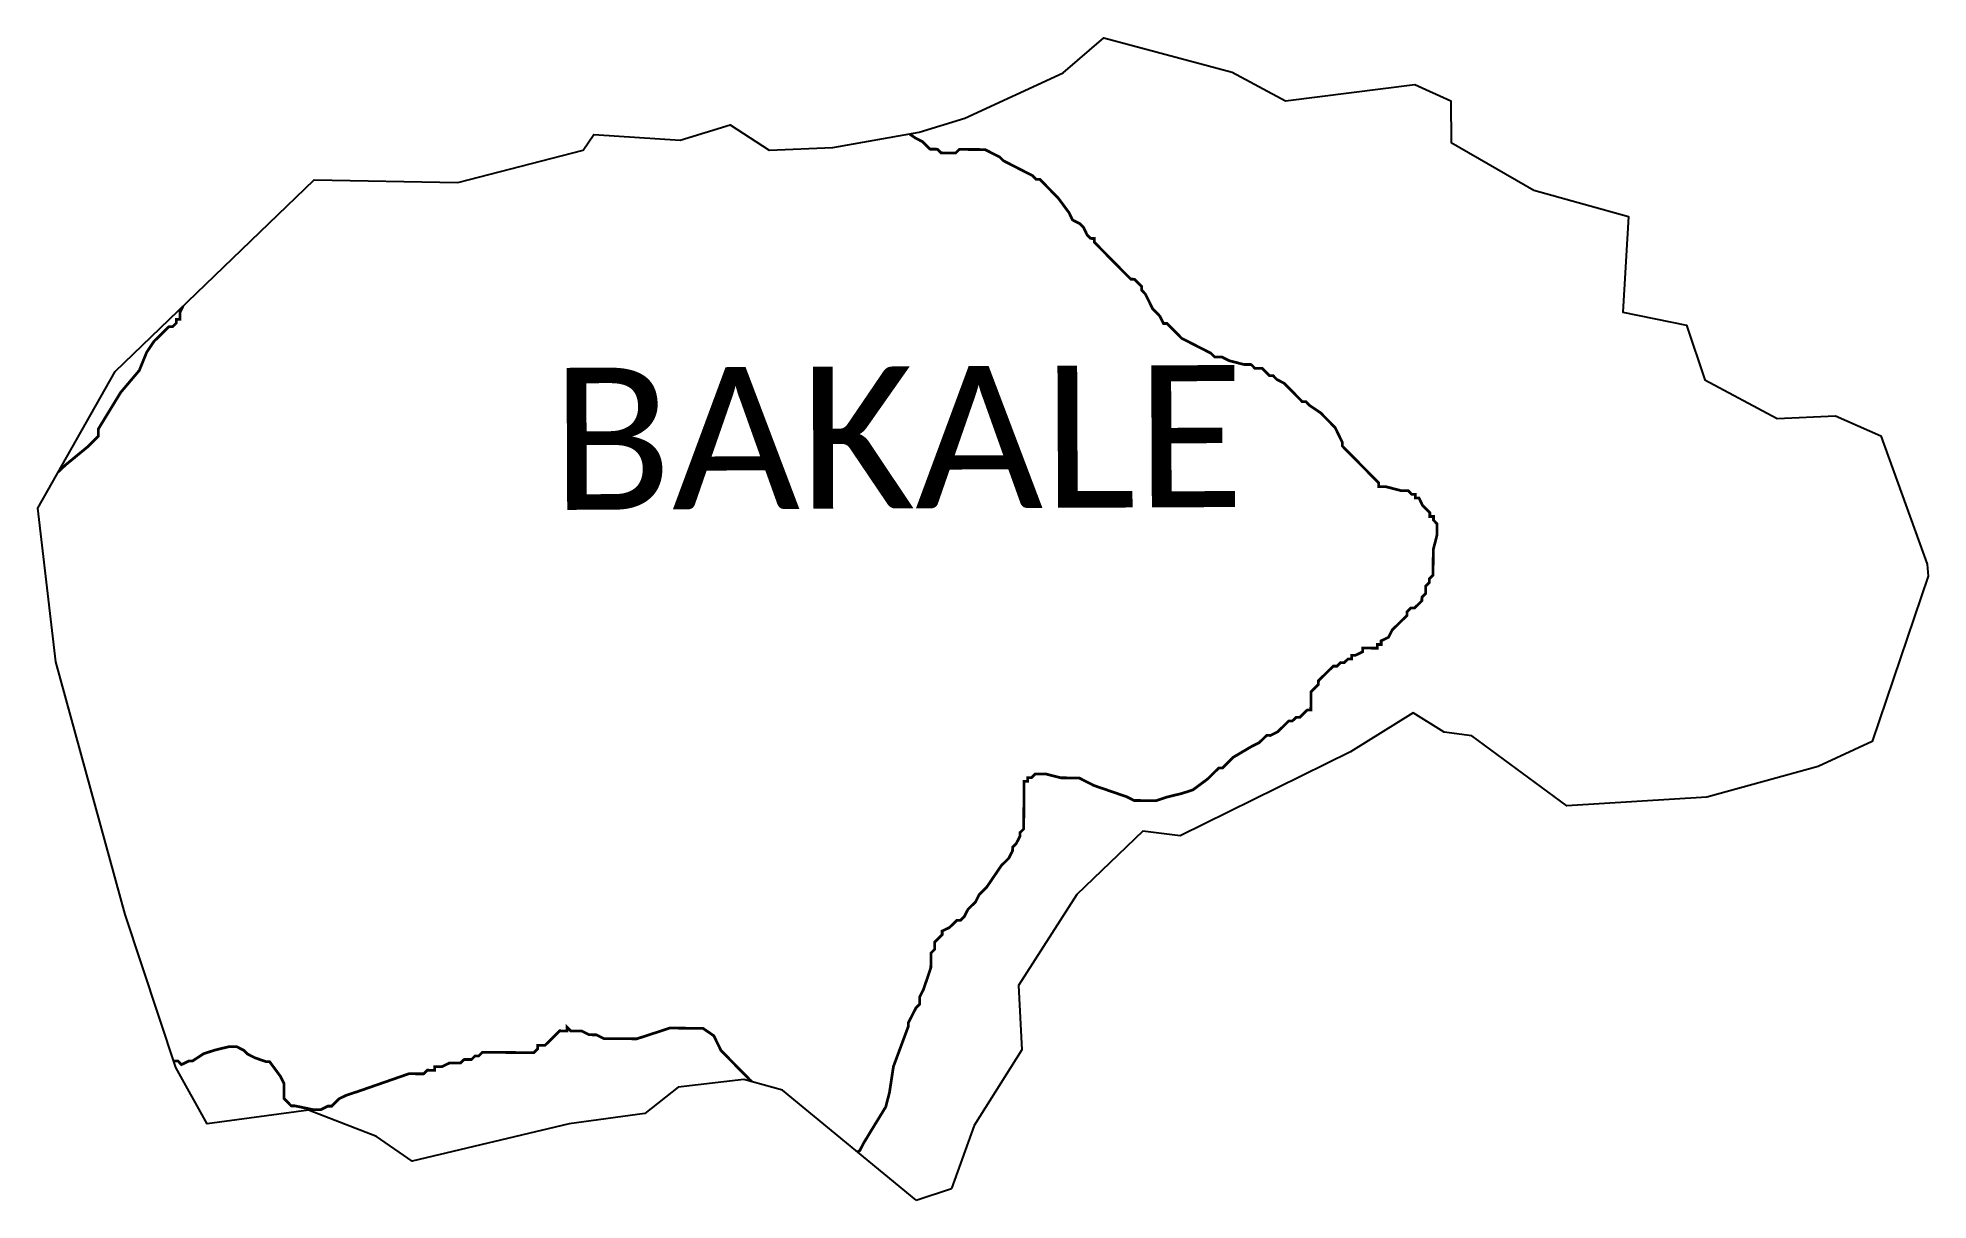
# Model space of a CAD drawing. Header units: metres. Extents: x 323364 to 325440, y 1832048 to 1833324.
import ezdxf

# ---------------------------------------------------------------- set-up
doc = ezdxf.new("R2010")
doc.units = ezdxf.units.M
for name, color, linetype in [('HAZARDS LINE', 1, 'Continuous'), ('village', 3, 'Continuous'), ('VILLAGE NAME', 250, 'Continuous')]:
    doc.layers.add(name, color=color, linetype=linetype)
doc.styles.get("Standard").update_dxf_attribs({"font": 'simplex.shx'})

msp = doc.modelspace()

# ---------------------------------------------------------------- linework, layer by layer
at = {"color": 3, "true_color": 0x00ff00, "flags": 128}
msp.add_lwpolyline([(324328.4, 1832047.7), (324367.5, 1832060.5)], dxfattribs=at)
at = {"layer": 'HAZARDS LINE', "lineweight": 18, "const_width": 3.02}
for points in [[(324321.2, 1833218.8), (324327.7, 1833214.3), (324335.7, 1833210.2), (324339.7, 1833206.2), (324343.7, 1833202.1), (324351.8, 1833202), (324355.8, 1833198), (324371.9, 1833197.8), (324376, 1833201.8), (324404.2, 1833201.6), (324420.3, 1833193.4), (324424.3, 1833189.4), (324448.3, 1833177.1), (324456.4, 1833173), (324460.4, 1833168.9), (324464.4, 1833168.9), (324472.4, 1833160.8), (324476.4, 1833156.7), (324480.4, 1833152.6), (324484.4, 1833148.6), (324496.4, 1833132.4), (324500.3, 1833124.3), (324508.4, 1833120.2), (324512.4, 1833116.1), (324516.3, 1833108), (324520.3, 1833104), (324524.4, 1833103.9), (324524.3, 1833099.9), (324528.3, 1833095.8), (324540.3, 1833083.6), (324544.3, 1833079.6), (324552.3, 1833071.4), (324556.3, 1833067.4), (324564.3, 1833059.3), (324568.4, 1833059.2), (324572.4, 1833055.2), (324576.3, 1833051.1), (324576.3, 1833047.1), (324580.3, 1833043), (324588.3, 1833026.8), (324596.2, 1833018.7), (324600.2, 1833010.6), (324604.2, 1833010.6), (324608.2, 1833006.5), (324612.2, 1833002.4), (324616.2, 1832998.4), (324620.2, 1832994.3), (324628.3, 1832990.2), (324652.4, 1832977.9), (324656.4, 1832973.9), (324664.4, 1832973.8), (324672.5, 1832969.7), (324688.5, 1832965.6), (324696.6, 1832965.5), (324700.6, 1832961.4), (324708.7, 1832961.4), (324712.7, 1832957.3), (324716.7, 1832953.2), (324720.7, 1832953.2), (324724.7, 1832949.1), (324732.7, 1832945), (324736.7, 1832941), (324752.7, 1832924.7), (324756.8, 1832924.7), (324760.7, 1832920.6), (324772.8, 1832912.5), (324776.8, 1832908.4), (324780.8, 1832904.4), (324788.8, 1832896.2), (324796.7, 1832880), (324796.7, 1832876), (324800.7, 1832871.9), (324808.7, 1832863.8), (324824.7, 1832847.6), (324828.7, 1832843.5), (324832.7, 1832839.4), (324836.7, 1832835.4), (324836.6, 1832831.3), (324844.7, 1832831.3), (324860.8, 1832827.1), (324868.9, 1832827.1), (324872.8, 1832823), (324876.9, 1832823), (324876.8, 1832818.9), (324880.9, 1832818.9), (324884.8, 1832810.8), (324892.8, 1832802.7), (324892.8, 1832798.6), (324896.8, 1832798.6), (324896.8, 1832794.6), (324900.8, 1832790.5), (324900.7, 1832778.4), (324896.6, 1832762.3), (324896.3, 1832734.1), (324892.3, 1832730.1), (324892.2, 1832726.1), (324888.2, 1832722.1), (324888.1, 1832714), (324884.1, 1832710), (324884, 1832706), (324880, 1832702), (324875.9, 1832698), (324871.9, 1832698), (324867.8, 1832694), (324867.8, 1832690), (324855.6, 1832678), (324851.5, 1832674), (324847.4, 1832666), (324839.3, 1832662), (324839.3, 1832658), (324835.3, 1832658), (324835.2, 1832654), (324819.1, 1832654.1), (324819.1, 1832650.1), (324811, 1832646.1), (324807, 1832646.1), (324806.9, 1832642.1), (324802.9, 1832642.1), (324798.8, 1832638.1), (324794.8, 1832638.2), (324790.7, 1832634.2), (324786.7, 1832634.2), (324778.6, 1832626.2), (324774.5, 1832622.2), (324770.5, 1832618.2), (324770.4, 1832614.2), (324766.4, 1832610.2), (324762.3, 1832606.2), (324762.1, 1832586), (324758.1, 1832586), (324750, 1832578), (324746, 1832578.1), (324741.9, 1832574.1), (324737.9, 1832574.1), (324725.7, 1832562.1), (324717.6, 1832558.1), (324713.6, 1832558.2), (324709.5, 1832554.2), (324705.4, 1832550.2), (324697.3, 1832546.2), (324677.1, 1832534.3), (324669, 1832526.3), (324664.9, 1832522.3), (324660.9, 1832522.3), (324656.8, 1832518.3), (324648.7, 1832510.3), (324632.5, 1832498.3), (324620.3, 1832494.4), (324604.2, 1832490.5), (324592.1, 1832486.5), (324567.9, 1832486.7), (324559.8, 1832490.8), (324523.7, 1832503.2), (324507.6, 1832511.4), (324487.5, 1832511.6), (324471.4, 1832515.7), (324459.3, 1832515.8), (324455.2, 1832511.8), (324451.2, 1832511.8), (324451.1, 1832507.8), (324447.1, 1832507.8), (324446.7, 1832455.4), (324442.6, 1832451.4), (324442.6, 1832447.4), (324438.5, 1832439.4), (324434.5, 1832435.4), (324434.4, 1832431.3), (324430.3, 1832423.3), (324426.3, 1832419.3), (324422.2, 1832415.3), (324405.9, 1832391.3), (324397.8, 1832383.3), (324393.7, 1832375.2), (324389.6, 1832371.2), (324385.5, 1832367.2), (324381.4, 1832359.2), (324377.4, 1832355.2), (324373.4, 1832355.2), (324365.2, 1832347.2), (324357.1, 1832343.3), (324357.1, 1832339.2), (324353, 1832335.2), (324349, 1832331.2), (324348.9, 1832327.2), (324348.9, 1832323.2), (324344.9, 1832319.2), (324344.8, 1832315.1), (324344.8, 1832311.1), (324344.7, 1832303), (324336.5, 1832278.9), (324332.4, 1832270.9), (324332.3, 1832266.9), (324332.3, 1832262.8), (324328.3, 1832258.8), (324324.2, 1832250.8), (324320.1, 1832242.8), (324320, 1832238.7), (324303.6, 1832194.5), (324299.3, 1832166.3), (324295.2, 1832150.2), (324282.9, 1832130.2), (324270.7, 1832110.1), (324266.6, 1832102.1), (324263.9, 1832100.8)], [(323386.3, 1832847.5), (323393.7, 1832854.8), (323418.1, 1832874.8), (323430.3, 1832886.8), (323430.3, 1832894.8), (323454.8, 1832934.9), (323475.2, 1832959), (323483.4, 1832979.1), (323491.5, 1832991.1), (323499.7, 1832999.1), (323507.8, 1833007.1), (323511.8, 1833007.1), (323515.9, 1833011.1), (323515.9, 1833015.1), (323519.9, 1833015.1), (323520, 1833019.1), (323520, 1833023.1), (323523.4, 1833029.8)], [(324147.9, 1832178), (324146.2, 1832179.6), (324138.2, 1832187.7), (324122.2, 1832204), (324114.2, 1832212.1), (324106.3, 1832228.3), (324094.3, 1832236.5), (324086.2, 1832236.5), (324074.1, 1832236.6), (324058, 1832236.8), (324045.9, 1832232.8), (324033.8, 1832228.9), (324021.6, 1832224.9), (324005.5, 1832225.1), (323985.4, 1832225.2), (323977.3, 1832229.3), (323969.3, 1832229.4), (323961.2, 1832233.5), (323957.2, 1832233.5), (323949.1, 1832233.6), (323945.1, 1832237.6), (323945.1, 1832233.6), (323941.1, 1832233.6), (323937, 1832233.7), (323933, 1832229.7), (323928.9, 1832225.7), (323924.9, 1832221.7), (323920.8, 1832217.7), (323912.7, 1832217.7), (323912.7, 1832213.7), (323908.6, 1832209.7), (323904.6, 1832209.7), (323900.6, 1832209.8), (323896.6, 1832209.8), (323884.5, 1832209.9), (323872.4, 1832210), (323868.3, 1832210), (323860.3, 1832210.1), (323852.2, 1832210.2), (323848.2, 1832206.2), (323844.1, 1832206.2), (323840.1, 1832202.2), (323836, 1832202.2), (323832, 1832202.2), (323827.9, 1832198.3), (323819.9, 1832198.3), (323815.8, 1832198.3), (323807.7, 1832194.4), (323803.7, 1832194.4), (323799.7, 1832194.4), (323799.7, 1832190.4), (323795.6, 1832190.4), (323791.6, 1832190.5), (323787.5, 1832186.5), (323783.5, 1832186.5), (323779.5, 1832186.5), (323775.4, 1832186.6), (323771.4, 1832186.6), (323714.8, 1832166.9), (323702.7, 1832163), (323694.6, 1832159), (323686.5, 1832151), (323682.4, 1832151), (323674.4, 1832147), (323666.3, 1832147.1), (323646.2, 1832151.3), (323642.1, 1832151.3), (323638.1, 1832155.4), (323634.1, 1832159.5), (323634.2, 1832167.5), (323634.3, 1832175.6), (323630.3, 1832183.7), (323618.3, 1832199.9), (323614.3, 1832199.9), (323602.2, 1832204.1), (323594.2, 1832208.2), (323590.2, 1832212.2), (323582.2, 1832216.3), (323574.1, 1832216.4), (323558, 1832212.5), (323545.8, 1832208.5), (323533.7, 1832200.6), (323529.7, 1832200.6), (323521.6, 1832196.6), (323517.6, 1832200.7), (323512.8, 1832200.7)]]:
    msp.add_lwpolyline(points, dxfattribs=at)
at = {"layer": 'village', "color": 3, "true_color": 0x00ff00}
for points in [[(324328.4, 1832047.7, 0), (324181.7, 1832168.4, 0), (324139.1, 1832180.4, 0), (324067, 1832171.9, 0), (324030.6, 1832142.8, 0), (323947.4, 1832131.4, 0), (323775.1, 1832090.7, 0), (323735.8, 1832117.7, 0), (323661.1, 1832146.5, 0), (323549.7, 1832131.4, 0), (323515.2, 1832193.6, 0), (323459.6, 1832361.3, 0), (323383.6, 1832639.1, 0), (323363.8, 1832807.6, 0), (323448.6, 1832957.7, 0), (323667.4, 1833168.4, 0), (323825.2, 1833165.6, 0), (323962.7, 1833200.9, 0), (323974.4, 1833218.3, 0), (324069.3, 1833212.1, 0), (324124.4, 1833228.7, 0), (324167, 1833201.1, 0), (324237.1, 1833203.8, 0), (324331.7, 1833220.6, 0), (324382, 1833236.1, 0), (324489.9, 1833285.8, 0), (324534.8, 1833324.4, 0), (324675.5, 1833286.5, 0), (324734.3, 1833255.3, 0), (324876.5, 1833273, 0), (324915.9, 1833255.2, 0), (324916.2, 1833209.5, 0), (325007.2, 1833156.9, 0), (325110.9, 1833128.2, 0), (325104.8, 1833022.9, 0), (325174.7, 1833008.9, 0), (325194.7, 1832948.6, 0), (325274.3, 1832906.3, 0), (325338.3, 1832909, 0), (325388.3, 1832887.2, 0), (325439.1, 1832746.4, 0), (325440.2, 1832733, 0)], [(325440.2, 1832733, 0), (325378.7, 1832551.5, 0), (325319.5, 1832523.9, 0), (325197.2, 1832490.3, 0), (325043.4, 1832480.8, 0), (324939.1, 1832557.6, 0), (324908.4, 1832561.7, 0), (324874.5, 1832582.8, 0), (324805.8, 1832540.1, 0), (324618.6, 1832448, 0), (324577.7, 1832452.9, 0), (324505, 1832383.4, 0), (324441, 1832283.4, 0), (324444.6, 1832213, 0), (324392.2, 1832129.7, 0), (324367.5, 1832060.5, 0)]]:
    msp.add_polyline3d(points, dxfattribs=at)

# ---------------------------------------------------------------- texts
at = {"layer": 'VILLAGE NAME', "insert": (323927.5, 1832961.8), "char_height": 155.989, "attachment_point": 1, "rotation": 0.2435}
msp.add_mtext_dynamic_manual_height_columns('{\\fCalibri|b0|i0|c0|p34;BAKALE}', width=1003.056, gutter_width=779.9, heights=[0], dxfattribs=at)

doc.saveas('drawing.dxf')
